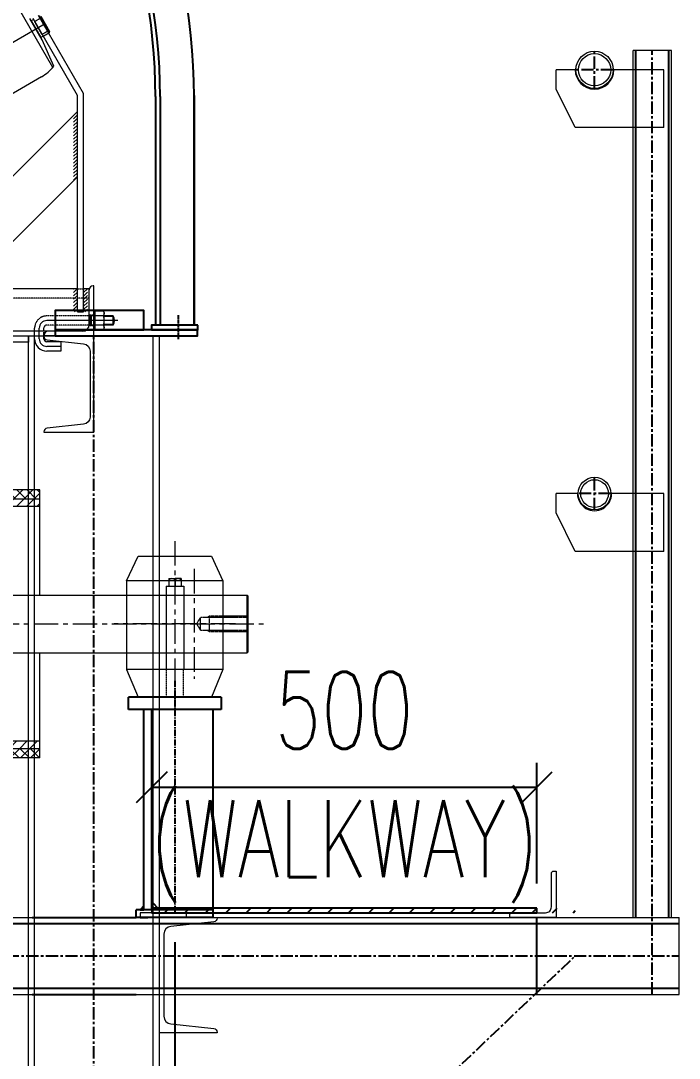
# Model space of a CAD drawing. Header units: millimetres. Extents: x -243837 to -5443, y 40 to 285140.
# Drawn here: x -32637 to -29217, y 45673 to 51058 of the extents above; entities that cross this region are included whole.
import ezdxf

# ---------------------------------------------------------------- set-up
doc = ezdxf.new("R2010")
doc.units = ezdxf.units.MM
for name, pattern in [('CENTER', [50.8, 31.75, -6.35, 6.35, -6.35]), ('CENTER2', [1.125, 0.75, -0.125, 0.125, -0.125]), ('CONTINOUS', [0]), ('HIDDEN', [0.375, 0.25, -0.125]), ('HIDDEN2', [0.1875, 0.125, -0.0625])]:
    doc.linetypes.add(name, pattern=pattern)
for name, color, linetype in [('1', 7, 'Continuous'), ('3', 3, 'Continuous'), ('4', 2, 'Continuous'), ('center', 1, 'CENTER2'), ('CONTOUR50', 4, 'Continuous'), ('Layer3', 3, 'Continuous'), ('object', 4, 'Continuous')]:
    doc.layers.add(name, color=color, linetype=linetype)
for name, color, linetype, lineweight in [('2', 3, 'Continuous', 20), ('DIM', 1, 'Continuous', 9), ('R-OBJECT', 2, 'Continuous', 20)]:
    doc.layers.add(name, color=color, linetype=linetype, lineweight=lineweight)
doc.styles.add('KA', font='romans.shx', dxfattribs={"width": 0.7})
doc.dimstyles.new('Copy of rakesh4', dxfattribs={"dimscale": 160, "dimtxt": 2.5, "dimasz": 1, "dimexe": 0.8, "dimexo": 0.8, "dimgap": 1, "dimtad": 1, "dimdec": 0, "dimlfac": 0.25, "dimzin": 0, "dimdsep": 46, "dimtxsty": 'KA', "dimblk": 'OBLIQUE', "dimcen": 1.5, "dimclrd": 1, "dimclre": 1, "dimclrt": 2, "dimadec": 0, "dimazin": 0, "dimtfac": 1, "dimtdec": 0, "dimtmove": 0, "dimatfit": 2, "dimfxl": 0, "dimtolj": 1, "dimtzin": 0, "dimarcsym": 1})

# ---------------------------------------------------------------- blocks, each defined once
blk = doc.blocks.new('_Oblique')
at = {"color": 0, "linetype": 'ByBlock', "lineweight": -2}
blk.add_line((-0.5, -0.5), (0.5, 0.5), dxfattribs=at)
blk = doc.blocks.new('*D363')
at = {"layer": 'DEFPOINTS', "color": 0, "transparency": 16777216}
for p in [(-31957.3, 47078.8), (-31957.3, 46451.8), (-29957.3, 46451.8)]:
    blk.add_point(p, dxfattribs=at)
at = {"layer": 'DIM', "color": 1, "lineweight": -2, "transparency": 16777216}
for p, q in [((-31957.3, 46579.8), (-31957.3, 47206.8)), ((-29957.3, 46579.8), (-29957.3, 47206.8)), ((-29957.3, 47078.8), (-31957.3, 47078.8))]:
    blk.add_line(p, q, dxfattribs=at)
at = {"layer": 'DIM', "color": 1, "lineweight": -2, "transparency": 16777216, "xscale": 160, "yscale": 160, "zscale": 160, "rotation": 180}
blk.add_blockref('_Oblique', (-31957.3, 47078.8), dxfattribs=at)
at = {"layer": 'DIM', "color": 1, "lineweight": -2, "transparency": 16777216, "xscale": 160, "yscale": 160, "zscale": 160}
blk.add_blockref('_Oblique', (-29957.3, 47078.8), dxfattribs=at)
at = {"layer": 'DIM', "color": 2, "transparency": 16777216, "insert": (-30957.3, 47078.8), "char_height": 400, "attachment_point": 5, "style": 'KA'}
blk.add_mtext('\\A1;500\\P(WALKWAY)', dxfattribs=at)
blk = doc.blocks.new('*D367')
at = {"layer": 'DEFPOINTS', "color": 0, "transparency": 16777216}
for p in [(-37837.3, 46403.8), (-31837.3, 46403.8), (-37837.3, 45318.4)]:
    blk.add_point(p, dxfattribs=at)
at = {"layer": 'DIM', "color": 1, "lineweight": -2, "transparency": 16777216}
for p, q in [((-37837.3, 46275.8), (-37837.3, 45190.4)), ((-31837.3, 46275.8), (-31837.3, 45190.4)), ((-31837.3, 45318.4), (-37837.3, 45318.4))]:
    blk.add_line(p, q, dxfattribs=at)
at = {"layer": 'DIM', "color": 1, "lineweight": -2, "transparency": 16777216, "xscale": 160, "yscale": 160, "zscale": 160, "rotation": 180}
blk.add_blockref('_Oblique', (-37837.3, 45318.4), dxfattribs=at)
at = {"layer": 'DIM', "color": 1, "lineweight": -2, "transparency": 16777216, "xscale": 160, "yscale": 160, "zscale": 160}
blk.add_blockref('_Oblique', (-31837.3, 45318.4), dxfattribs=at)
at = {"layer": 'DIM', "color": 2, "transparency": 16777216, "char_height": 400, "attachment_point": 5, "style": 'KA'}
for s, insert in [('\\A1;1500', (-34837.3, 45678.4)), ('\\A1;(CRS.)', (-34837.3, 44853.6))]:
    blk.add_mtext(s, dxfattribs=dict(at, insert=insert))
blk = doc.blocks.new('A$C5E1B5FC0')
at = {"lineweight": 9}
h = blk.add_hatch(dxfattribs=at)
h.set_pattern_fill('ANSI37', color=1, scale=75)
h.set_pattern_definition([(45, (-21988.885, -2021.274), (-6.629126, 6.629126), []), (135, (-21988.885, -2021.274), (-6.629126, -6.629126), [])])
h.paths.add_polyline_path([(-7.7, -161.9), (-582.7, -161.9), (-582.7, -173.9), (-7.7, -173.9)])
h.paths.add_polyline_path([(-7.7, -161.9), (-7.7, -173.9), (567.3, -173.9), (567.3, -161.9)])
h.paths.add_polyline_path([(417.3, 173.9), (-7.7, 173.9), (-7.7, 161.9), (417.3, 161.9)])
h.paths.add_polyline_path([(567.3, 173.9), (417.3, 173.9), (417.3, 161.9), (567.3, 161.9)])
h.paths.add_polyline_path([(-7.7, 173.9), (-172.2, 173.9), (-172.2, 161.9), (-163.2, 161.9), (-7.7, 161.9)])
h.paths.add_polyline_path([(-172.2, 173.9), (-191.4, 173.9), (-432.7, 173.9), (-432.7, 161.9), (-172.2, 161.9)])
h.paths.add_polyline_path([(-432.7, 173.9), (-582.7, 173.9), (-582.7, 161.9), (-432.7, 161.9)])
h = blk.add_hatch(dxfattribs=at)
h.set_pattern_fill('ANSI31', color=1, scale=75)
h.set_pattern_definition([(45, (-21988.885, -2021.274), (-6.629126, 6.629126), [])])
h.paths.add_polyline_path([(-7.7, 161.9), (-432.7, 161.9), (-432.7, 152.3), (-7.7, 152.3)])
h.paths.add_polyline_path([(-432.7, 161.9), (-582.7, 161.9), (-582.7, 152.3), (-432.7, 152.3)])
h.paths.add_polyline_path([(417.3, 161.9), (-7.7, 161.9), (-7.7, 152.3), (417.3, 152.3)])
h.paths.add_polyline_path([(567.3, 161.9), (417.3, 161.9), (417.3, 152.3), (567.3, 152.3)])
h.paths.add_polyline_path([(567.3, -152.3), (417.3, -152.3), (417.3, -161.9), (567.3, -161.9)])
h.paths.add_polyline_path([(417.3, -152.3), (-7.7, -152.3), (-7.7, -161.9), (417.3, -161.9)])
h.paths.add_polyline_path([(-7.7, -152.3), (-432.7, -152.3), (-432.7, -161.9), (-7.7, -161.9)])
h.paths.add_polyline_path([(-432.7, -152.3), (-582.7, -152.3), (-582.7, -161.9), (-432.7, -161.9)])
for p, q in [((567.3, 173.9), (-582.7, 173.9)), ((567.3, 161.9), (-582.7, 161.9)), ((567.3, 37.5), (567.3, 173.9)), ((567.3, 152.3), (-582.7, 152.3)), ((496, 37.5), (836.3, 37.5)), ((836.3, 37.5), (837.3, 36.5)), ((836.3, -37.5), (836.3, 37.5)), ((837.3, 36.5), (837.3, -36.5)), ((496, -37.5), (836.3, -37.5)), ((567.3, -173.9), (567.3, -37.5)), ((837.3, -36.5), (836.3, -37.5)), ((567.3, -152.3), (-582.7, -152.3)), ((567.3, -161.9), (-582.7, -161.9)), ((567.3, -173.9), (-582.7, -173.9))]:
    blk.add_line(p, q, dxfattribs=at)
at = {"color": 1, "linetype": 'CENTER', "lineweight": 9}
for p, q in [((767.3, 71.4), (767.3, -71.4)), ((-863.2, 0), (863.2, 0))]:
    blk.add_line(p, q, dxfattribs=at)
at = {"layer": 'CONTOUR50', "color": 3, "linetype": 'HIDDEN', "lineweight": 9, "ltscale": 0.5}
for p, q in [((770.8, 0), (775.7, 8.4)), ((770.8, 0), (775.7, -8.4)), ((836.1, 8.4), (775.7, 8.4)), ((775.7, -8.4), (775.7, 8.4)), ((787.3, 10), (784.4, 8.4)), ((837, 10), (787.3, 10)), ((787.3, -10), (787.3, 10)), ((836.1, 8.4), (837.3, 10.5)), ((836.1, 8.4), (836.1, -8.4)), ((836.1, -8.4), (775.7, -8.4)), ((787.3, -10), (784.4, -8.4)), ((837, -10), (787.3, -10)), ((836.1, -8.4), (837.3, -10.5))]:
    blk.add_line(p, q, dxfattribs=at)
blk = doc.blocks.new('A$C31830CC7')
at = {"layer": 'R-OBJECT', "color": 7, "linetype": 'CONTINOUS', "ltscale": 0.8}
for p, q in [((591.7, 155.5), (537.8, 248.9)), ((577.9, 191.3), (561.9, 219.1)), ((566.7, 217.8), (563.7, 216)), ((580.7, 211.5), (574.5, 222.3)), ((575.9, 221.9), (587.4, 202)), ((587, 200.6), (580.7, 211.5)), ((587.4, 202), (587, 200.6)), ((579.2, 196.1), (576.2, 194.4)), ((593, 157.2), (577.9, 191.3)), ((579.2, 196.1), (586.1, 200.1)), ((587, 200.6), (586.1, 200.1)), ((576.9, 143.2), (280.6, -27.8))]:
    blk.add_line(p, q, dxfattribs=at)
at = {"layer": 'R-OBJECT', "color": 8}
blk.add_line((563.7, 216), (576.2, 194.4), dxfattribs=at)
at = {"layer": 'R-OBJECT', "lineweight": 9}
for p, q in [((623.5, 119.3), (566, 219.1)), ((631.5, 121.5), (572.9, 223.1)), ((623.2, -131.6), (307.8, -131.6)), ((639, -131.6), (631.2, -131.6)), ((639, -177.9), (639, -131.6)), ((645, -127.9), (644, -127.9)), ((645, -192.9), (645, -127.9)), ((646.5, -184.9), (646.5, -160.9)), ((657.3, -160.9), (646.5, -160.9)), ((657.3, -160.9), (658.5, -163)), ((675.9, -172.9), (584, -172.9)), ((623.5, -161.6), (631.5, -161.6)), ((645, -166.9), (642, -166.9)), ((646.5, -162.9), (645, -162.9)), ((657.3, -166.9), (646.5, -166.9)), ((658.5, -182.7), (658.5, -163)), ((670, -166.9), (658.5, -166.9)), ((670, -167.6), (658.5, -167.6)), ((670, -178.9), (670, -166.9)), ((630, -186.9), (-586, -186.9)), ((568, -196.6), (568, -186.9)), ((574, -196.6), (574, -182.9)), ((580, -187.9), (580, -196.6)), ((580, -196.6), (580, -187.9)), ((645, -178.9), (642, -178.9)), ((646.5, -182.9), (645, -182.9)), ((657.3, -178.9), (646.5, -178.9)), ((657.3, -184.9), (646.5, -184.9)), ((657.3, -184.9), (658.5, -182.7)), ((670, -178.1), (657.6, -178.1)), ((670, -178.9), (658.5, -178.9)), ((580, -191.9), (580, -196.6)), ((580, -191.9), (580, -196.6)), ((580, -192.9), (645, -192.9)), ((602, -200.6), (584, -200.6)), ((587, -200.6), (584, -200.6)), ((602, -200.6), (602, -212.6)), ((602, -206.6), (584, -206.6)), ((602, -212.6), (584, -212.6))]:
    blk.add_line(p, q, dxfattribs=at)
at = {"layer": 'R-OBJECT', "color": 3, "linetype": 'HIDDEN2'}
for p, q in [((567.7, 215.1), (575.1, 219.3)), ((567.7, 215.1), (577.3, 198.4)), ((577.3, 198.4), (584.7, 202.6))]:
    blk.add_line(p, q, dxfattribs=at)
at = {"layer": 'R-OBJECT', "color": 1, "ltscale": 0.1}
blk.add_line((581.8, 212.1), (218.6, 2.4), dxfattribs=at)
at = {"layer": 'R-OBJECT', "color": 3, "linetype": 'CONTINOUS', "ltscale": 0.8}
blk.add_line((586.4, 203.6), (584.7, 202.6), dxfattribs=at)
at = {"layer": 'R-OBJECT', "linetype": 'HIDDEN', "lineweight": 9}
for p, q in [((579.2, 196.1), (586.1, 200.1)), ((623.5, -131.6), (631.5, -131.6)), ((639, -143.9), (-639, -143.9)), ((640, -166.9), (584, -166.9)), ((645, -165.9), (639, -165.9)), ((640, -178.9), (584, -178.9)), ((645, -179.9), (639, -179.9))]:
    blk.add_line(p, q, dxfattribs=at)
at = {"layer": 'R-OBJECT', "color": 0, "lineweight": 9}
for p, q in [((631.5, -161.6), (631.5, 121.5)), ((623.5, -161.6), (623.5, 119.3)), ((623.5, 98.4), (393.5, -131.6)), ((623.5, 13.5), (478.4, -131.6))]:
    blk.add_line(p, q, dxfattribs=at)
at = {"layer": 'R-OBJECT', "color": 1, "linetype": 'Continuous', "lineweight": 9}
for p, q in [((618.5, 89), (623.5, 94)), ((618.5, 84.5), (623.5, 89.5)), ((618.5, 80.1), (623.5, 85.1)), ((618.5, 75.7), (623.5, 80.7)), ((618.5, 71.3), (623.5, 76.3)), ((618.5, 66.9), (623.5, 71.9)), ((618.5, 62.4), (623.5, 67.4)), ((618.5, 58), (623.5, 63)), ((618.5, 53.6), (623.5, 58.6)), ((618.5, 49.2), (623.5, 54.2)), ((618.5, 44.8), (623.5, 49.8)), ((618.5, 40.3), (623.5, 45.3)), ((618.5, 35.9), (623.5, 40.9)), ((618.5, 31.5), (623.5, 36.5)), ((618.5, 27.1), (623.5, 32.1)), ((618.5, 22.7), (623.5, 27.7)), ((618.5, 18.2), (623.5, 23.2)), ((618.5, 13.8), (623.5, 18.8)), ((618.5, 9.4), (623.5, 14.4)), ((618.5, -132), (618.9, -131.6)), ((618.5, -136.4), (623.3, -131.6)), ((631.5, -132.3), (632.2, -131.6)), ((631.5, -136.7), (636.5, -131.7)), ((618.5, -140.9), (623.5, -135.9)), ((618.5, -145.3), (620, -143.9)), ((618.5, -149.7), (623.5, -144.7)), ((620, -143.9), (623.5, -140.3)), ((631.5, -141.1), (636.5, -136.1)), ((631.5, -145.5), (633.2, -143.9)), ((631.5, -150), (636.5, -145)), ((633.2, -143.9), (636.5, -140.5)), ((618.5, -154.1), (623.5, -149.1)), ((618.5, -158.5), (623.5, -153.5)), ((619.8, -161.6), (623.5, -158)), ((631.5, -154.4), (636.5, -149.4)), ((631.5, -158.8), (636.5, -153.8)), ((633.1, -161.6), (636.5, -158.2))]:
    blk.add_line(p, q, dxfattribs=at)
at = {"layer": 'R-OBJECT', "linetype": 'HIDDEN2', "lineweight": 9}
for p, q in [((640, -178.9), (640, -166.9)), ((642, -167.6), (640, -167.6)), ((642, -178.9), (642, -166.9)), ((568, -186.9), (568, -182.9)), ((580, -186.9), (580, -182.9)), ((642, -178.1), (640, -178.1))]:
    blk.add_line(p, q, dxfattribs=at)
at = {"layer": 'R-OBJECT', "color": 7, "linetype": 'CONTINOUS', "ltscale": 0.8}
blk.add_arc((548.4, 192.6), 56.9, 300, 321.5548, dxfattribs=at)
at = {"layer": 'R-OBJECT', "lineweight": 9}
for centre, radius, start, end in [((644, -132.9), 5, 90, 180), ((654.3, -163.9), 4.24, 315, 45), ((584, -182.9), 10, 90, 180), ((643.5, -172.9), 15, 336.4634, 23.5366), ((660.9, -172.9), 10.9, 326.6036, 33.3964), ((630, -177.9), 9, 270, 0), ((654.3, -181.9), 4.24, 315, 45), ((584, -196.6), 16, 180, 270), ((584, -196.6), 10, 180, 270), ((584, -196.6), 4, 180, 270)]:
    blk.add_arc(centre, radius, start, end, dxfattribs=at)
at = {"layer": 'R-OBJECT', "linetype": 'HIDDEN2', "lineweight": 9}
for radius in [16, 4]:
    blk.add_arc((584, -182.9), radius, 90, 180, dxfattribs=at)
at = {"layer": 'R-OBJECT', "color": 0, "lineweight": 9}
blk.add_arc((586, -192.9), 6, 90, 180, dxfattribs=at)
blk = doc.blocks.new('A$C76987F2F')
at = {"layer": 'center', "color": 6, "linetype": 'CENTER', "lineweight": 9}
for p, q in [((0, 202.6), (0, -12.7)), ((78.9, 95), (-78.9, 95))]:
    blk.add_line(p, q, dxfattribs=at)
at = {"layer": 'Layer3', "color": 6, "lineweight": 9}
for p, q in [((-62.5, 150.8), (-47.5, 183)), ((-47.5, 183), (47.5, 183)), ((47.5, 183), (62.5, 150.8)), ((-62.5, 150.8), (-62.5, 36)), ((-7.7, 153.8), (0.3, 153.8)), ((-7.7, 153.8), (-7.7, 144)), ((8.3, 153.8), (0.3, 153.8)), ((0.3, 151.8), (0.3, 144)), ((8.3, 153.8), (8.3, 144)), ((62.5, 150.8), (62.5, 36)), ((-11.2, 144), (11.9, 144)), ((-11.2, 144), (-11.2, 36.1)), ((11.9, 144), (11.9, 36.1)), ((62.5, 36), (-62.5, 36)), ((-62.5, 36), (-47.5, 0)), ((62.5, 36), (47.5, 0)), ((-47.5, 0), (47.5, 0))]:
    blk.add_line(p, q, dxfattribs=at)
at = {"layer": 'Layer3', "color": 6, "linetype": 'Continuous', "lineweight": 9}
blk.add_line((62.5, 150.8), (-62.5, 150.8), dxfattribs=at)
at = {"layer": 'Layer3', "color": 6, "linetype": 'HIDDEN', "lineweight": 9}
for p, q in [((-11, 36), (-11, 0)), ((11, 36), (11, 0))]:
    blk.add_line(p, q, dxfattribs=at)
at = {"layer": 'Layer3', "color": 6, "lineweight": 9}
for centre in [(-3.7, 149), (4.3, 149)]:
    blk.add_arc(centre, 4.85, 34.5525, 145.5355, dxfattribs=at)

msp = doc.modelspace()

# ---------------------------------------------------------------- hatches: boundary and pattern name
for points in [[(-31997.26, 46463.78), (-32017.26, 46443.78), (-31997.26, 46443.78)], [(-31937.26, 46443.78), (-31957.26, 46443.78), (-31957.26, 46463.78)]]:
    msp.add_hatch(color=1).paths.add_polyline_path(points)
at = {"layer": '4', "linetype": 'Continuous'}
h = msp.add_hatch(dxfattribs=at)
h.set_pattern_fill('ANSI31', color=6, scale=600)
h.set_pattern_definition([(45, (15636385.015, 1236585.65), (-53.0330086, 53.0330086), [])])
h.paths.add_polyline_path([(-29757.26, 46451.78), (-31957.26, 46451.78), (-31957.26, 46427.78), (-29757.26, 46427.78)])

# ---------------------------------------------------------------- linework, layer by layer
at = {"color": 1, "linetype": 'CENTER', "ltscale": 2}
for p, q in [((-29657.26, 50707.18), (-29657.26, 50900.38)), ((-29357.26, 46003.78), (-29357.26, 50903.78)), ((-29560.66, 50803.78), (-29753.86, 50803.78)), ((-32257.26, 43943.78), (-32257.26, 49422.36)), ((-29657.26, 48518.98), (-29657.26, 48688.58)), ((-29572.46, 48603.78), (-29742.06, 48603.78)), ((-42057.26, 46203.78), (-29217.26, 46203.78)), ((-32257.27, 43823.78), (-29757.26, 46203.78))]:
    msp.add_line(p, q, dxfattribs=at)
at = {"color": 0}
for p, q in [((-31937.41, 50665.15, 2880485015.26), (-31937.41, 49478.36, 2880485015.26)), ((-31913.41, 50665.15, 2880485015.26), (-31913.41, 49478.36, 2880485015.26)), ((-31737.57, 50665.15, 2880485015.26), (-31737.57, 49478.36, 2880485015.26)), ((-31737.41, 50669.94, 2880485015.26), (-31737.41, 49478.36, 2880485015.26))]:
    msp.add_line(p, q, dxfattribs=at)
at = {"color": 1, "linetype": 'CENTER2', "ltscale": 2}
msp.add_line((-31817.41, 49404.91, 2880485015.26), (-31817.41, 49530.32, 2880485015.26), dxfattribs=at)
for p, q in [((-32257.26, 49422.36, 1440240369.04), (-32057.26, 49422.36, 1440240369.04)), ((-31997.26, 46443.78), (-31997.26, 47483.01)), ((-31957.26, 46443.78), (-31957.26, 47483.01)), ((-31637.26, 46403.78), (-31637.26, 47483.01)), ((-31917.26, 46443.78), (-31957.26, 46483.78)), ((-32037.26, 46403.78), (-32037.26, 46443.78)), ((-31637.26, 46443.78), (-32037.26, 46443.78)), ((-31637.26, 46403.78), (-32037.26, 46403.78))]:
    msp.add_line(p, q)
at = {"color": 7}
for p, q in [((-32257.15, 49422.36, 2880483222.24), (-32057.15, 49422.36, 2880483222.24)), ((-31597.11, 47547.01), (-32077.11, 47547.01)), ((-32077.11, 47483.01), (-32077.11, 47547.01)), ((-31597.11, 47547.01), (-31597.11, 47483.01)), ((-31597.11, 47483.01), (-32077.11, 47483.01))]:
    msp.add_line(p, q, dxfattribs=at)
at = {"color": 1, "linetype": 'CENTER'}
msp.add_line((-31837.26, 47632.36), (-31837.26, 46424.58), dxfattribs=at)
msp.add_line((-31837.26, 47632.36), (-31837.26, 46424.58), dxfattribs=at)
msp.add_line((-31837.26, 47632.36), (-31837.26, 46424.58), dxfattribs=at)
msp.add_line((-31837.26, 47632.36), (-31837.26, 46424.58), dxfattribs=at)
at = {"color": 6, "ltscale": 0.5}
for p, q in [((-32017.26, 46403.78), (-31977.26, 46403.78)), ((-31716.34, 46403.78), (-31976.34, 46403.78))]:
    msp.add_line(p, q, dxfattribs=at)
at = {"color": 0, "elevation": 1440244646.22}
for points in [[(-31998.41, 49454.36), (-31998.41, 49554.36), (-32458.41, 49554.36), (-32458.41, 49454.36)], [(-32458.41, 49422.36), (-31719.41, 49422.36), (-31719.41, 49454.36), (-32458.41, 49454.36)], [(-31717.41, 49478.36), (-31957.41, 49478.36), (-31957.41, 49454.36), (-31717.41, 49454.36)]]:
    msp.add_lwpolyline(points, close=True, dxfattribs=at)
at = {"color": 1}
for points in [[(-32017.26, 46443.78), (-31997.26, 46443.78), (-31997.26, 46463.78), (-32017.26, 46443.78)], [(-31937.26, 46443.78), (-31957.26, 46443.78), (-31957.26, 46463.78), (-31937.26, 46443.78)]]:
    msp.add_lwpolyline(points, dxfattribs=at)
at = {"color": 0}
for radius in [3099.78, 2923.78, 2899.78]:
    msp.add_arc((-34837.18, 50665.15, 5760963558.98), radius, 0, 180, dxfattribs=at)
at = {"layer": '1', "color": 6}
msp.add_line((-29957.26, 46003.78), (-29957.26, 46403.78), dxfattribs=at)
at = {"layer": '2', "color": 6}
for p, q in [((-29257.26, 50903.78), (-29457.26, 50903.78)), ((-29457.26, 46403.78), (-29457.26, 50903.78)), ((-29257.26, 46403.78), (-29257.26, 50903.78)), ((-29857.26, 50703.78), (-29857.26, 50803.78)), ((-29757.86, 50803.78), (-29857.26, 50803.78)), ((-29297.26, 50803.78), (-29556.66, 50803.78)), ((-29297.26, 50503.78), (-29297.26, 50803.78)), ((-29757.26, 50503.78), (-29857.26, 50703.78)), ((-29297.26, 50503.78), (-29757.26, 50503.78)), ((-32597.26, 49422.36), (-31917.26, 49422.36)), ((-32597.26, 43943.78), (-32597.26, 49422.36)), ((-32565.26, 43943.78), (-32565.26, 49422.36)), ((-31949.26, 43943.78), (-31949.26, 49422.36)), ((-31917.26, 43943.78), (-31917.26, 49422.36)), ((-29857.26, 48503.78), (-29857.26, 48603.78)), ((-29746.06, 48603.78), (-29857.26, 48603.78)), ((-29297.26, 48603.78), (-29568.46, 48603.78)), ((-29297.26, 48303.78), (-29297.26, 48603.78)), ((-29757.26, 48303.78), (-29857.26, 48503.78)), ((-29297.26, 48303.78), (-29757.26, 48303.78)), ((-37097.26, 46403.78), (-32577.26, 46403.78)), ((-32037.26, 46403.78), (-29217.26, 46403.78)), ((-29217.26, 46003.78), (-29217.26, 46403.78)), ((-37097.26, 46003.78), (-32577.26, 46003.78)), ((-32037.26, 46003.78), (-29217.26, 46003.78))]:
    msp.add_line(p, q, dxfattribs=at)
for points in [[(-32597.26, 49390.36), (-33237.26, 49390.36), (-33237.26, 49422.36), (-32597.26, 49422.36)], [(-31777.26, 46427.78), (-32017.26, 46427.78), (-32017.26, 46403.78), (-31777.26, 46403.78)]]:
    msp.add_lwpolyline(points, close=True, dxfattribs=at)
for points in [[(-32499.35, 48943.57, 0.383864), (-32517.26, 48923.68), (-32517.26, 48922.36), (-32257.26, 48922.36), (-32257.26, 49422.36), (-32517.26, 49422.36), (-32517.26, 49421.04, 0.383864), (-32499.35, 49401.15), (-32311.29, 49381.38, -0.383864), (-32277.26, 49343.59), (-32277.26, 49001.13, -0.383864), (-32311.29, 48963.34)], [(-30085.26, 46427.78), (-29911.26, 46427.78, 0.4142136), (-29881.26, 46457.78), (-29881.26, 46631.78, -0.4142136), (-29869.26, 46643.78), (-29857.26, 46643.78), (-29857.26, 46403.78), (-30097.26, 46403.78), (-30097.26, 46415.78, -0.4142136)], [(-31635.17, 45826.99, -0.383864), (-31617.26, 45807.1), (-31617.26, 45803.78), (-31917.26, 45803.78), (-31917.26, 46403.78), (-31617.26, 46403.78), (-31617.26, 46400.46, -0.383864), (-31635.17, 46380.57), (-31857.44, 46356.79, 0.383864), (-31893.26, 46317.01), (-31893.26, 45890.55, 0.383864), (-31857.44, 45850.77)]]:
    msp.add_lwpolyline(points, format="xyb", close=True, dxfattribs=at)
for centre, radius in [((-29657.26, 50803.78), 96.6), ((-29657.26, 50803.78), 83.8), ((-29657.26, 48603.78), 84.8), ((-29657.26, 48603.78), 72)]:
    msp.add_circle(centre, radius, dxfattribs=at)
for centre, radius, start, end in [((-29657.26, 50803.78), 100.6, 180, 0), ((-29657.26, 48603.78), 88.8, 179.99998, 0.00002)]:
    msp.add_arc(centre, radius, start, end, dxfattribs=at)
at = {"layer": '3', "color": 6}
for p, q in [((-29442.86, 46403.78), (-29442.86, 50903.78)), ((-29271.66, 46403.78), (-29271.66, 50903.78)), ((-42057.26, 46371.78), (-29217.26, 46371.78)), ((-32577.26, 46403.78), (-32037.26, 46403.78)), ((-42057.26, 46035.78), (-29217.26, 46035.78)), ((-32577.26, 46003.78), (-32037.26, 46003.78))]:
    msp.add_line(p, q, dxfattribs=at)
at = {"layer": '4', "color": 6, "linetype": 'Continuous'}
msp.add_lwpolyline([(-29957.26, 46451.78), (-31957.26, 46451.78), (-31957.26, 46427.78), (-29957.26, 46427.78)], close=True, dxfattribs=at)
at = {"layer": 'object', "color": 6}
msp.add_line((-32257.26, 49422.36), (-31957.26, 49422.36), dxfattribs=at)

# ---------------------------------------------------------------- block references
at = {"xscale": 4, "yscale": 4, "zscale": 4}
for name, p in [('A$C31830CC7', (-34837.28, 50193.76, -1440238576.02)), ('A$C5E1B5FC0', (-34806.6, 47926.96)), ('A$C76987F2F', (-31837.26, 47547.01))]:
    msp.add_blockref(name, p, dxfattribs=at)

# ---------------------------------------------------------------- dimensions: what is measured, and where the dimension line sits
at = {"layer": 'DIM'}
dim = msp.add_linear_dim(base=(-31957.26, 47078.82), p1=(-29957.26, 46451.78), p2=(-31957.26, 46451.78), angle=180, text='<>\\X(WALKWAY)', dimstyle='Copy of rakesh4', dxfattribs=at)
dim.commit()
dim.dimension.update_dxf_attribs({"geometry": '*D363', "text_midpoint": (-30957.26, 47078.82), "dimtype": 160})
dim = msp.add_linear_dim(base=(-37837.26, 45318.36), p1=(-31837.26, 46403.78), p2=(-37837.26, 46403.78), angle=180, text='<>\\X(CRS.)', dimstyle='Copy of rakesh4', dxfattribs=at)
dim.commit()
dim.dimension.update_dxf_attribs({"geometry": '*D367', "text_midpoint": (-34837.26, 45318.36)})

doc.saveas('drawing.dxf')
